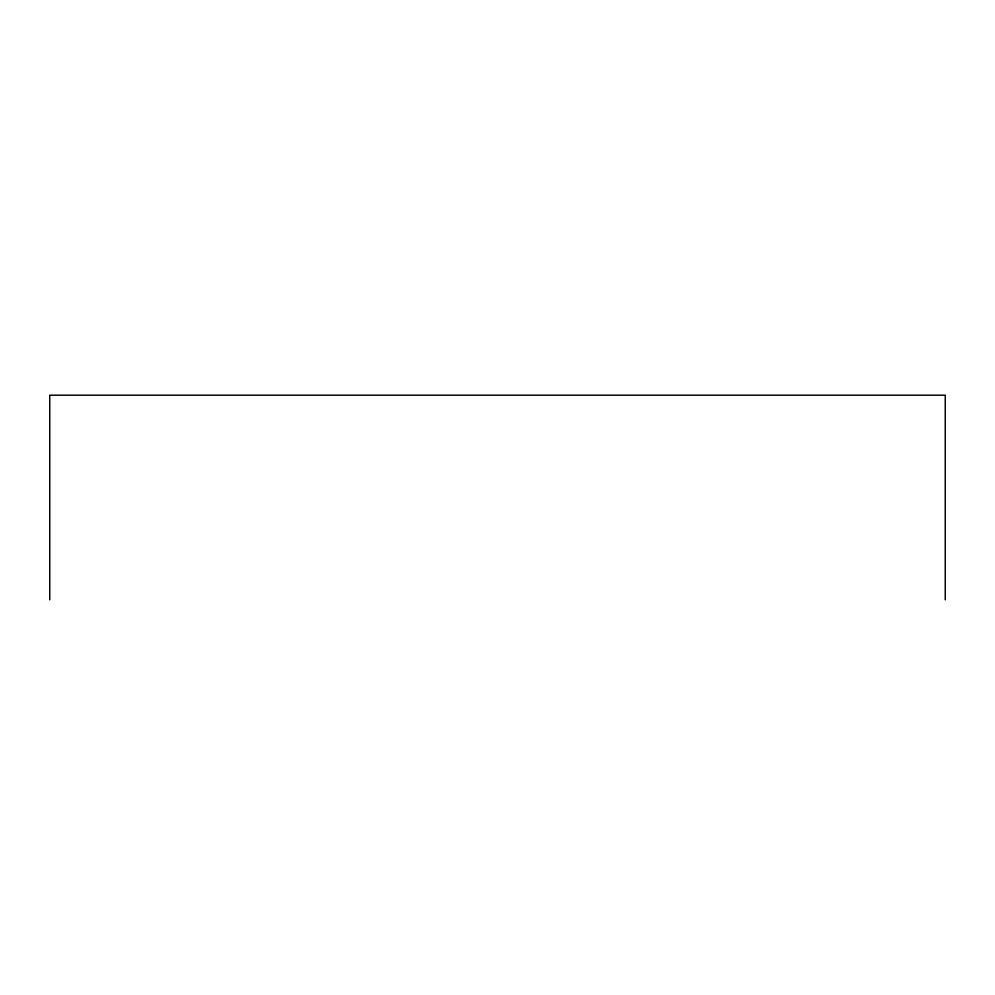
<?xml version="1.0" encoding="UTF-8"?>
<svg xmlns="http://www.w3.org/2000/svg" width="995" height="995" viewBox="0 0 995 995"><rect width="100%" height="100%" fill="white"/><g stroke="black" fill="none" stroke-linecap="round" stroke-linejoin="round"><path stroke-width="1.49" d="M945.25 599.811L945.25 395.189L49.75 395.189L49.75 599.811"/></g></svg>
